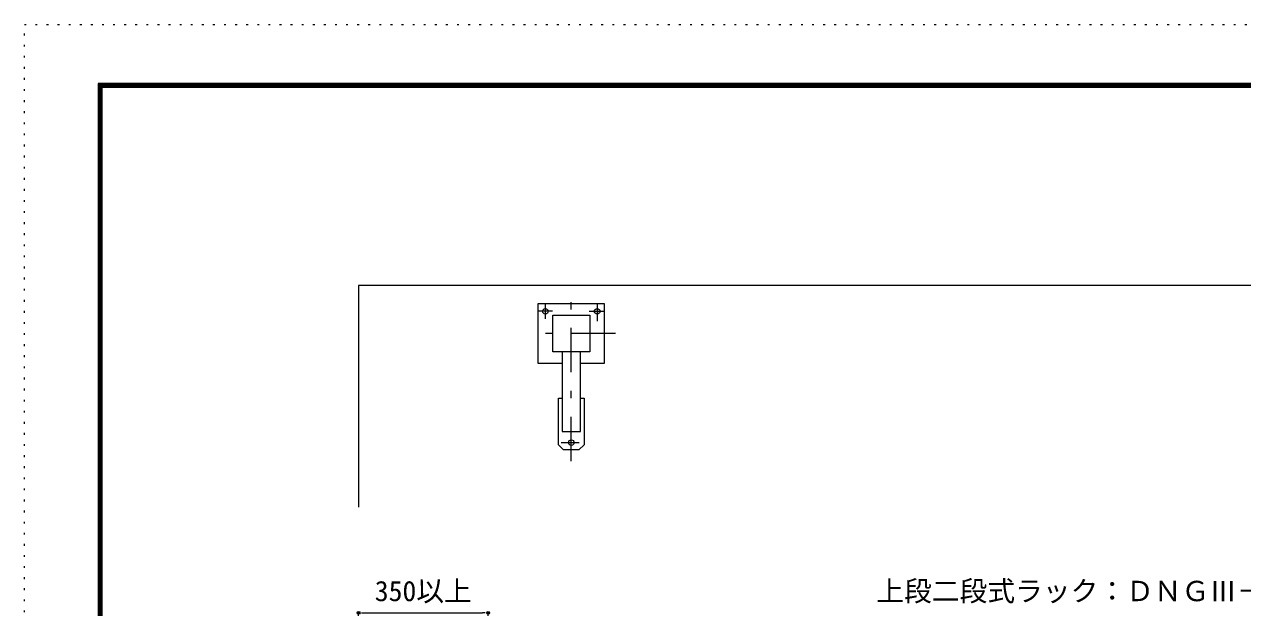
# Model space of a CAD drawing. Units: millimetres, scale not verified. Extents: x -5940 to 5940, y -4200 to 4200.
# Drawn here: x -5940 to -2646, y 2623 to 4200 of the extents above; entities that cross this region are included whole.
import ezdxf
from ezdxf.enums import TextEntityAlignment as Align

# ---------------------------------------------------------------- set-up
doc = ezdxf.new("R2010")
doc.units = ezdxf.units.MM
doc.header["$LTSCALE"] = 10
doc.header["$PDMODE"] = 32
doc.header["$PDSIZE"] = 2
doc.linetypes.add('USER2', pattern=[24, 12, -5, 2, -5])
doc.linetypes.add('USER4', pattern=[3, 0.5, -2.5])
for name, color, linetype, lineweight in [('0-0_0', 7, 'Continuous', 18), ('0-2_2-0BOLD', 7, 'Continuous', 18), ('0-4_2-2CENTER', 3, 'USER2', 18), ('0-7_2-7RACK', 5, 'Continuous', 18), ('0-8_F-F', 5, 'Continuous', 18), ('0-9_F-E_J_ADD', 5, 'USER4', 18), ('1-A_3-GLEVEL', 5, 'Continuous', 18)]:
    doc.layers.add(name, color=color, linetype=linetype, lineweight=lineweight)
doc.layers.add('1-9_Defpoints', color=7, linetype='Continuous')
doc.styles.add('ＭＳ ゴシック', font='')
doc.styles.get('ＭＳ ゴシック').set_extended_font_data('MS Gothic')

# ---------------------------------------------------------------- blocks, each defined once
blk = doc.blocks.new('_DOT')
at = {"layer": '0-0_0', "lineweight": 9}
for p, q in [((-0.5, 0), (-1, 0)), ((0.25, 0), (-0.25, 0))]:
    blk.add_line(p, q, dxfattribs=at)
blk.add_circle((0, 0), 0.25, dxfattribs=at)
blk = doc.blocks.new('D32')
at = {"layer": '1-9_Defpoints'}
for p in [(1253.79, 6808.64), (903.79, 6651.9), (1253.79, 6620.9)]:
    blk.add_point(p, dxfattribs=at)
at = {"layer": '1-A_3-GLEVEL'}
for p, q in [((903.79, 6676.9), (903.79, 6808.64)), ((918.79, 6808.64), (1238.79, 6808.64)), ((1253.79, 6645.9), (1253.79, 6808.64))]:
    blk.add_line(p, q, dxfattribs=at)
at = {"layer": '1-A_3-GLEVEL', "xscale": 15, "yscale": 15, "rotation": 180}
blk.add_blockref('_DOT', (903.79, 6808.64), dxfattribs=at)
at = {"layer": '1-A_3-GLEVEL', "xscale": 15, "yscale": 15}
blk.add_blockref('_DOT', (1253.79, 6808.64), dxfattribs=at)
at = {"layer": '1-A_3-GLEVEL', "color": 7, "style": 'ＭＳ ゴシック'}
blk.add_text('350以上', height=54.99, dxfattribs=at).set_placement((947.54, 6823.64), align=Align.BOTTOM_LEFT)
blk = doc.blocks.new('D33')
at = {"layer": '1-A_3-GLEVEL', "color": 7, "style": 'ＭＳ ゴシック'}
blk.add_text('上段二段式ラック：ＤＮＧⅢ－Ｓ型\u3000＠450×（Ｎ－1）＝（自転車設置台数\u3000Ｎ台）', height=54.99, dxfattribs=at).set_placement((2303.79, 6823.64), align=Align.BOTTOM_LEFT)

msp = doc.modelspace()

# ---------------------------------------------------------------- linework, layer by layer
at = {"layer": '0-2_2-0BOLD'}
msp.add_line((-4486.21, 3314), (-4486.21, 3099), dxfattribs=at)
for points in [[(-4436.21, 3284), (-4371.21, 3284), (-4371.21, 3444), (-4551.21, 3444), (-4551.21, 3284), (-4486.21, 3284)], [(-4486.21, 3099), (-4436.21, 3099), (-4436.21, 3314)], [(-4496.21, 3063.14), (-4496.21, 3189), (-4486.21, 3189)], [(-4436.21, 3189), (-4426.21, 3189), (-4426.21, 3063.14), (-4440.35, 3049), (-4482.06, 3049), (-4496.21, 3063.14)]]:
    msp.add_lwpolyline(points, dxfattribs=at)
msp.add_lwpolyline([(-4411.21, 3314), (-4511.21, 3314), (-4511.21, 3414), (-4411.21, 3414)], close=True, dxfattribs=at)
for centre in [(-4531.21, 3424), (-4391.21, 3424), (-4461.21, 3069)]:
    msp.add_circle(centre, 7.5, dxfattribs=at)
at = {"layer": '0-4_2-2CENTER'}
for p, q in [((-4461.21, 3019), (-4461.21, 3474)), ((-4531.21, 3403.63), (-4531.21, 3444)), ((-4391.21, 3444), (-4391.21, 3397.74)), ((-4512.18, 3424), (-4551.21, 3424)), ((-4412.59, 3424), (-4371.21, 3424)), ((-4341.21, 3364), (-4581.21, 3364)), ((-4488.56, 3069), (-4439.91, 3069))]:
    msp.add_line(p, q, dxfattribs=at)
at = {"layer": '0-7_2-7RACK'}
msp.add_lwpolyline([(613.79, 3494), (-5036.21, 3494), (-5036.21, 2894)], dxfattribs=at)
at = {"layer": '0-8_F-F'}
for points in [[(5740, 4040), (-5740, 4040), (-5740, -4000), (5740, -4000)], [(5739, 4039), (5739, -3999), (-5739, -3999), (-5739, 4039)], [(5738, 4038), (5738, -3998), (-5738, -3998), (-5738, 4038)], [(5737, 4037), (5737, -3997), (-5737, -3997), (-5737, 4037)], [(5736, 4036), (5736, -3996), (-5736, -3996), (-5736, 4036)], [(5735, 4035), (5735, -3995), (-5735, -3995), (-5735, 4035)], [(5734, 4034), (5734, -3994), (-5734, -3994), (-5734, 4034)], [(5733, 4033), (5733, -3993), (-5733, -3993), (-5733, 4033)], [(5732, 4032), (5732, -3992), (-5732, -3992), (-5732, 4032)], [(5731, 4031), (5731, -3991), (-5731, -3991), (-5731, 4031)], [(5730, 4030), (5730, -3990), (-5730, -3990), (-5730, 4030)]]:
    msp.add_lwpolyline(points, close=True, dxfattribs=at)
at = {"layer": '0-9_F-E_J_ADD'}
msp.add_lwpolyline([(5940, 4200), (5940, -4200), (-5940, -4200), (-5940, 4200)], close=True, dxfattribs=at)

# ---------------------------------------------------------------- block references
at = {"layer": '1-A_3-GLEVEL'}
for name in ['D32', 'D33']:
    msp.add_blockref(name, (-5940, -4200), dxfattribs=at)

doc.saveas('drawing.dxf')
